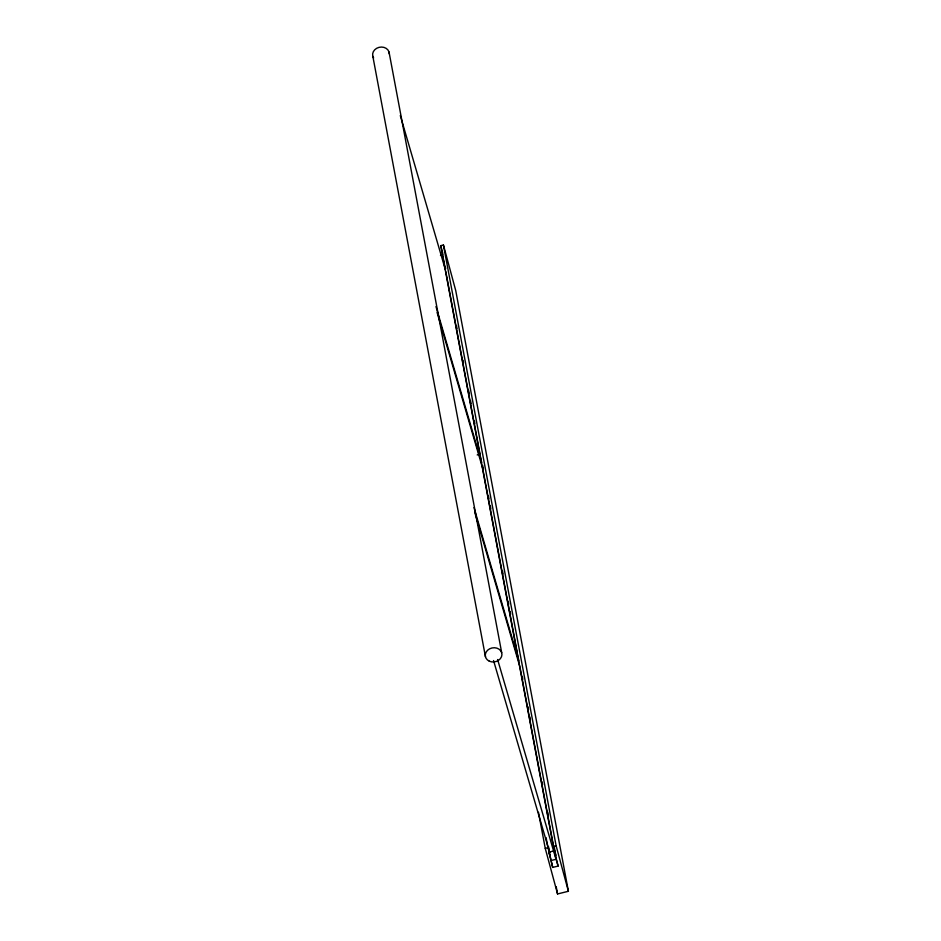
<?xml version="1.0" encoding="UTF-8"?>
<svg xmlns="http://www.w3.org/2000/svg" width="941" height="941" viewBox="0 0 941 941"><rect width="100%" height="100%" fill="white"/><g stroke="black" fill="none" stroke-linecap="round" stroke-linejoin="round"><path stroke-width="1.41" d="M554.214 846.818L555.837 855.475L553.379 846.359L440.717 245.672L443.423 245.001L455.738 290.593L568.399 891.28L557.554 893.95L545.251 848.359L538.475 812.259M440.47 255.446L443.176 254.788M477.205 454.95L479.922 454.28L481.745 462.737M545.251 848.359L547.956 847.688L546.062 837.584M553.379 846.359L556.096 845.688L443.423 245.001M548.874 852.158L554.296 850.817L558.107 866.073L552.685 867.402L548.874 852.158L550.861 858.945M550.697 860.615L556.119 859.286L558.107 866.073M444.952 265.832L445.752 268.55M400.301 115.567L445.505 270.138M435.977 306.554L480.357 458.314M437.083 312.436L482.686 468.406L517.162 652.184M473.982 507.634L517.95 657.994M474.676 512.116L519.879 666.675M497.613 659.535L555.955 859.074M493.543 660.535L549.838 853.052M440.717 245.672L442.823 253.482M556.096 845.688L568.399 891.28M547.956 847.688L550.073 855.51M442.729 256.011L444.552 264.468M517.103 652.548L518.926 661.005M554.296 850.817L556.119 859.286M551.461 861.768L552.685 867.402M456.444 325.539L456.985 328.433M462.948 360.191L463.49 363.085M468.642 390.515L469.183 393.409M470.535 400.631L471.076 403.513M474.323 420.839L474.864 423.732M482.721 465.607L483.262 468.489M488.403 495.931L488.944 498.812M490.296 506.035L490.849 508.928M502.494 571.011L503.035 573.904M508.175 601.334L508.716 604.228M510.069 611.45L510.61 614.332M522.255 676.426L522.796 679.308M527.948 706.75L528.489 709.632M529.842 716.854L530.383 719.747M542.028 781.83L542.569 784.723M547.721 812.154L548.262 815.047M445.775 271.573L480.239 455.35M520.15 668.11L554.343 850.452M556.202 886.728L557.554 893.95M548.521 846.7L549.603 852.475M389.045 52.073L501.706 652.76M372.836 56.272L485.497 656.971M373.624 57.966A8.375 7.081 -10.6 0 1 378.976 47.368A8.375 7.081 -10.6 0 1 389.28 53.896M489.261 661.158A8.375 7.081 -10.6 0 0 501.941 654.595A8.375 7.081 -10.6 0 0 489.602 648.831A8.375 7.081 -10.6 0 0 489.261 661.158"/></g></svg>
